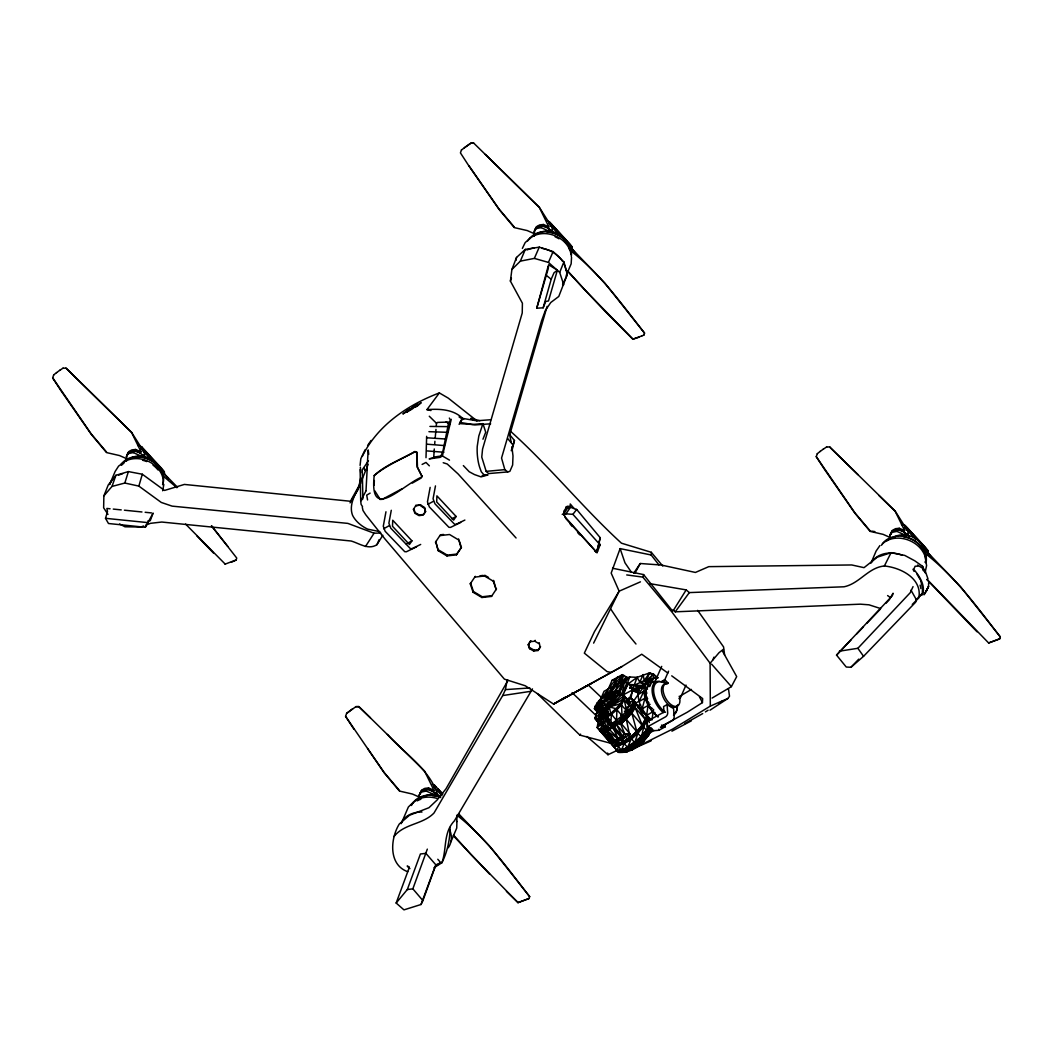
<?xml version="1.0" encoding="UTF-8"?>
<svg xmlns="http://www.w3.org/2000/svg" width="1053" height="1053" viewBox="0 0 1053 1053"><rect width="100%" height="100%" fill="white"/><g stroke="black" fill="none" stroke-linecap="round" stroke-linejoin="round"><path stroke-width="1.5" d="M606.752 729.071L602.592 731.151L611.319 741.154L618.085 738.798L624.218 738.337L613.596 726.399L613.596 725.306L619.664 721.726L630.115 734.02L620.915 740.351L613.136 743.392L602.592 731.151L600.013 730.821L617.045 750.473C630.839 749.131 642.225 737.811 649.425 726.623M426.004 457.686L426.649 436.324M598.604 709.959L595.959 714.303L595.34 718.949L602.079 726.662L604.488 726.478M351.544 501.373L184.367 484.433L164.531 490.448L142.313 474.232L128.387 471.586L115.909 475.285L108.248 484.946L103.865 495.897L103.642 507.809L107.998 514.417M416.633 452.145L417.199 467.111L421.924 476.232L417.475 467.163L416.949 452.395L414.882 451.474C401.456 459.424 385.451 464.86 374.197 475.561C369.129 522.762 401.93 485.249 421.858 477.009M456.923 821.261L456.726 828.079L450.947 841.702M607.686 720.581L610.766 724.201C618.651 718.923 628.154 712.512 630.01 702.588L628.404 700.89L628.496 697.955M928.641 583.007L928.522 586.56L924.034 594.84M366.01 490.79L367.168 469.138M374.157 485.236L374.341 480.51M449.986 827.395C450.065 839.623 447.38 851.811 441.891 862.762L433.81 867.869M658.875 564.842L651.162 554.984L651.307 552.312L621.441 543.177C582.757 507.783 549.429 466.11 510.205 430.993M571.542 257.301L571.16 263.816L566.224 275.452M663.574 725.109L687.254 712.236L702.43 702.614L702.667 698.573L671.722 675.842M610.766 724.201L611.385 714.395C615.11 708.221 622.547 703.891 623.415 696.27L618.69 690.926C608.476 691.65 597.42 698.626 594.471 708.669L596.867 711.354C605.133 710.117 613.478 703.18 615.742 695.085L613.333 692.4L610.898 692.584L597.999 709.63L595.55 709.814L594.471 708.669L614.425 693.545L613.333 692.4L595.55 709.814L599.315 711.17L597.999 709.63L609.055 702.364L612.109 698.942L614.425 693.545L615.742 695.085L594.892 706.379L596.867 711.354L594.471 708.669M434.284 448.96L433.744 457.107L442.036 455.831M366.984 469.862L368.208 449.921L368.721 454.369M565.171 517.062L597.117 552.825L565.764 518.497L563.671 513.64L563.842 511.205L567.212 506.256L570.397 506.519L570.239 503.966L574.214 508.678M922.217 594.787L922.546 587.956L920.717 580.664M436.258 426.478L436.482 423.293L437.574 422.411L448.775 422.069L442.958 451.053L441.089 455.646M617.874 741.838L618.085 738.798L612.596 726.28C608.213 722.898 602.013 716.277 606.541 710.538L605.317 709.419L600.605 712.025C596.314 718.554 602.5 725.148 606.831 729.663L614.544 740.048L617.874 741.838L613.517 740.456L602.592 731.151L606.528 730.282L606.554 728.715L606.831 729.663L609.911 729.308L616.874 724.977L619.664 721.726L626.074 737.021L621.941 735.81L616.874 724.977L613.596 725.306M144.748 456.752L144.274 452.382L131.586 432.349L65.997 368.129L63.009 368.247M434.665 444.353L434.915 441.286M437.679 795.226C430.466 769.756 404.405 753.593 387.412 734.415M552.522 231.778L552.062 227.409L539.36 207.362L473.771 143.155L470.849 143.129L461.451 149.974M600.671 700.206L603.58 696.625L605.304 705.602L610.371 703.904L609.055 702.364L599.828 699.85L599.71 701.39L610.108 686.293M908.357 535.556L907.883 531.186L895.182 511.139L829.606 446.933L858.09 474.732M563.5 514.43L567.383 508.309L570.502 507.256L576.675 509.455L600.184 537.675L597.393 549.956L595.485 551.088M435.179 438.206L435.981 429.4M599.776 717.962L599.025 717.251L607.66 711.854L606.265 715.908L608.055 720.463L609.463 720.831L609.832 720.041L607.041 716.29L608.252 712.539L606.541 710.538L599.526 714.618L601.289 715.948C604.501 725.793 613.32 733.849 620.915 740.351M607.015 720.515L607.897 717.764L609.463 720.831L605.185 717.185L599.618 719.989L604.225 722.661L607.015 720.515L611.424 727.123L620.809 736.587L624.218 738.337M630.997 698.31L632.708 687.899L638.763 690.294M641.448 687.57L632.59 688.925L632.708 687.899L629.562 687.714M507.757 471.928L488.579 473.574L486.183 471.362L481.761 457.094L482.564 449.078L522.235 312.991L522.406 303.225L510.402 281.112L511.89 269.489L516.523 257.445L525.302 249.416L539.268 247.152L553.115 251.601L563.908 261.894L567.291 274.504L558.774 296.472L550.798 302.487L545.388 310.398L541.597 320.744L501.544 458.068L504.835 469.638L507.757 471.928L509.876 471.336L512.64 465.018L512.995 455.91L511.903 446.854M422.003 475.995L421.108 478.075L412.342 483.09M597.393 549.956L600.184 537.675M651.662 728.386C647.187 741.286 633.077 753.645 618.637 752.342L616.071 749.591M360.758 477.654L358.283 489.29L350.057 502.886M516.036 260.288L516.523 257.445M508.046 680.317L445.998 788.802L437.166 799.951L428.94 807.717L409.512 815.246L399.311 823.986C390.176 838.675 388.386 864.921 407.748 871.7M394.019 836.503C404.234 823.472 422.779 824.683 434.007 813.008L502.689 695.559L505.427 689.623L507.112 680.277M619.401 722.792L630.523 711.723L633.129 700.166L634.656 701.943L631.839 713.263L620.73 724.346M636.789 740.364L641.409 737.034L645.686 718.501L647.595 717.054L650.162 720.055M608.463 736.81L612.57 745.261C627.509 743.102 642.58 730.479 646.555 715.843L633.998 701.403L647.595 717.054L649.372 722.503M641.58 735.797L646.884 730.835L647.595 717.054M651.702 728.65L651.28 731.006L643.883 739.627M162.675 490.777L163.834 484.433M385.964 511.771L383.279 526.25L385.161 531.304L404.747 551.693L406.392 551.759L416.527 546.836M391.282 510.284L388.886 523.157L390.781 528.198L410.354 548.6L411.999 548.652L420.687 544.44M430.15 487.394L427.465 501.873L429.348 506.927L448.933 527.316L450.579 527.382L460.701 522.459M435.468 485.907L433.073 498.78L434.968 503.821L454.541 524.223L456.186 524.276L464.873 520.064M598.762 710.959L595.959 714.303L595.34 718.949L602.079 726.662L600.947 721.937M614.834 696.481L621.875 694.664L624.877 696.56C623.152 706.023 614.281 712.315 606.778 717.422M605.975 710.235L621.875 694.664L624.455 681.62L618.44 694.927L605.765 711.696M449.42 423.767L450.236 419.726L449.328 418.08M925.192 572.108L926.587 565.566L925.455 558.63M613.136 743.392L603.632 732.283L609.911 729.308L611.714 725.859M599.618 719.989L601.855 723.898L609.213 728.492L616.874 724.977L624.363 733.954L630.115 734.02M511.231 450.723L514.469 440.483L509.455 434.428M512.245 449.631L514.469 440.483M633.709 573.214L640.25 563.5L661.179 565.027L695.414 572.45L708.774 566.646L851.732 564.961L864.026 567.659L877.254 557.195L891.062 552.68L904.724 555.405L914.781 560.801L922.599 566.356L923.27 570.581M631.734 708.432L630.378 713.671L626.351 719.462L630.181 737.666L625.034 740.272M429.15 458.911L440.18 457.344L442.378 455.949L451.263 419.318M646.2 684.266L646.792 682.068L653.505 674.144L657.914 677.79L653.808 677.684L646.792 682.068L644.199 680.62L634.143 685.279L629.694 685.069M147.92 520.919L150.263 520.656L153.106 513.087L145.314 527.29L108.485 523.512L105.511 518.326L107.498 511.6L106.879 508.441L110.065 508.77M135.324 450.684L135.64 449.473L141.023 451.79L140.391 453.132L135.324 450.684L131.638 450.829L128.427 452.316L126.794 455.436L128.729 451.658L131.928 449.881L135.64 449.473M543.427 224.5L539.702 224.908L536.504 226.685L534.569 230.449L536.201 227.343L539.412 225.855L543.098 225.711L543.427 224.5L548.797 226.816L548.165 228.159A8.595 6.726 24.2 0 1 549.837 230.041M428.571 787.96L424.846 788.368L421.661 790.132L419.713 793.909L421.345 790.803L424.57 789.316L428.242 789.171L428.571 787.96L433.941 790.276L433.309 791.619A8.595 6.726 24.2 0 1 434.981 793.488M899.249 528.277L895.524 528.685L892.339 530.449L890.39 534.226L892.023 531.12L895.247 529.633L898.92 529.488L899.249 528.277L904.619 530.594L903.987 531.936A8.595 6.726 24.2 0 1 906.251 534.845M602.184 697.415L599.71 701.39L604.04 691.308L623.021 680.843L626.904 682.949L621.875 694.664L624.877 696.56L629.378 705.971L624.245 699.955L622.81 699.495L621.454 704.536L622.073 715.632L615.873 708.669L606.791 706.194M623.021 680.843L619.875 692.308L614.649 693.94L618.69 690.926L623.021 680.843L615.255 691.176L613.333 692.4L618.69 690.926M543.151 307.805L551.193 279.269L553.996 272.819L557.392 270.147L548.587 264.751L548.297 268.397L536.74 308.213L543.151 307.805L545.783 301.408L548.495 300.961L557.392 270.147M651.162 554.984L620.112 548.613L611.174 573.095L619.138 591.194L593.616 643.12M548.126 266.317L536.74 308.213M441.891 862.762C447.038 848.692 443.01 832.752 454.396 820.853L532.476 688.899M919.348 596.261L916.36 599.71L915.636 602.198L863.565 656.309L850.969 667.286L846.257 667.036L836.53 655.098L892.312 595.735L893.049 593.234L889.259 599.789L885.902 603.316M913.043 586.626L910.266 592.668L857.866 648.293L839.373 651.188M380.844 533.015L374.065 533.213L347.859 523.394L172.139 506.138L161.293 502.452L138.851 486.104L142.313 474.232M547.126 306.344L509.705 434.968L511.231 442.497M434.007 869.33L421.016 904.501L403.957 909.871L396.165 903.026L408.564 869.475L409.288 866.974L407.248 865.948M600.052 545.072L597.551 551.43L596.116 552.22L598.617 545.875L600.052 545.072L599.039 541.979M643.896 335.117L644.528 333.09L604.883 283.112L567.896 244.572M458.766 813.943L490.027 846.573L529.672 896.551L529.04 898.578L517.958 902.645L470.717 854.207L453.58 835.161M923.718 548.35L960.718 586.89L1000.35 636.868L999.718 638.895L988.635 642.975L927.009 579.321M103.865 495.897L112 486.433L124.833 483.037L128.387 471.586M600.565 720.37L596.946 720.634L595.353 717.527L595.972 715.553M651.123 740.825L632.524 749.038L672.775 729.018L710.314 706.115L710.104 663.258L672.13 612.28L642.804 577.097L643.594 574.596L612.543 568.225M643.475 722.569C639.632 735.139 626.443 744.984 613.609 746.472L615.307 744.8C628.128 743.471 638.605 732.809 645.002 722.226L646.832 721.213L645.686 718.501M647.937 727.781C645.937 737.087 637.236 742.431 632.09 749.881L628.088 750.486M459.055 416.922L462.07 418.831L460.306 423.648L472.323 424.451L482.945 423.661L478.799 436.06L477.22 446.485A21.995 7.292 86.2 0 0 479.707 467.427L481.287 471.797L484.196 475.074L487.723 475.021L481.024 476.877L474.455 474.561L469.256 471.77L463.346 465.597M365.904 491.08L360.705 501.017L360.126 469.599M427.321 849.126L412.855 888.837L422.911 900.605L421.016 904.501M510.402 281.112L511.442 278.045M923.033 569.607L923.336 568.712L917.532 565.066M112 486.433L115.909 475.285M598.96 702.338L599.828 699.85M126.939 458.832L119.502 455.554L106.524 452.579L91.256 434.297L61.061 390.834L52.65 377.856L53.742 374.789M461.53 149.816L460.424 152.869L468.835 165.847L499.03 209.323L514.298 227.606L527.277 230.581L534.713 233.858M353.979 729.308L345.568 716.33L346.674 713.276L352.689 708.735M890.535 537.635L883.098 534.358L870.133 531.383L854.852 513.101L824.67 469.625L816.246 456.647L817.352 453.593M422.911 900.605L435.876 864.882L440.786 862.723L437.785 859.261M396.165 903.026L407.3 889.561L420.41 853.996L425.886 853.351L435.876 864.882L434.665 868.133M627.219 683.608L629.707 677L637.131 677.342L649.53 672.893L653.505 674.144L653.808 677.684L649.675 686.582L647.477 682.541L641.606 685.858L638.802 689.096C636.012 700.811 642.962 712.868 651.86 720.107L653.597 709.446M635.459 686.753L641.277 687.978L634.143 685.279L637.131 677.342L639.842 682.173L644.502 684.858M482.958 439.219L485.723 432.204L482.945 423.661M651.294 728.531L648.411 735.757L643.975 739.772M563.724 284.718L559.696 272.411L563.908 261.894M361.455 481.01L368.181 464.268M145.314 527.29L146.472 524.473M651.873 674.802L649.53 672.893L646.279 680.738L646.792 682.068M511.89 269.489L520.366 261.131L525.302 249.416M632.59 688.925L634.34 684.766L640.027 687.004M413.447 509.362L413.724 508.731L415.198 512.679L419.305 515.009L423.424 514.456L425.596 511.534L424.504 507.546L420.608 504.94L415.948 505.361L413.447 509.362L414.935 513.298L419.041 515.628L423.161 515.075L425.596 511.534M415.948 505.361L415.685 505.98L420.608 504.94M425.333 512.153L424.504 507.546M438.259 550.745L435.731 541.558L438.259 550.745L446.959 555.931L456.423 554.839L461.425 547.349L459.055 540.334M446.959 555.931L447.288 555.142L456.752 554.062L461.425 547.349M461.096 548.126L458.581 538.939M533.7 651.017L534.068 650.135L538.399 649.622L540.531 646.581L538.03 650.504L533.7 651.017L529.593 648.687L528.211 644.818L530.712 640.803L528.211 644.818M610.345 725.175L611.543 722.345M628.957 737.863L624.784 742.141L618.032 746.156L621.454 750.17L624.784 742.141L623.745 740.917L623.165 742.273L618.216 743.3L619.256 744.524L617.045 750.473L597.156 727.491L597.92 723.332L599.447 725.122M459.674 422.964L462.464 418.37L476.693 420.792L490.83 419.713M459.095 424.346L462.464 418.37M456.423 554.839L456.752 554.062M470.27 583.81L470.586 583.072L473.442 591.536L482.235 596.761L491.804 595.669L491.488 596.419L481.905 597.499L473.126 592.286L470.27 583.81L475.285 576.333L474.969 577.083L484.459 575.978L493.278 581.164L496.187 589.627L493.594 580.414L493.278 581.164M473.126 592.286L473.442 591.536M484.459 575.978L484.788 575.241L488.553 577.452M481.905 597.499L482.235 596.761M401.193 823.67L408.38 806.993L413.316 802.241M529.593 648.687L528.58 643.936M530.343 641.685L534.779 641.198L535.148 640.316M540.15 647.463L539.215 642.699M538.03 650.504L538.399 649.622M712.802 659.955L713.987 657.138M870.976 563.158L876.109 551.048L879.926 545.533M624.784 683.173L627.246 677.448L622.349 674.631L612.083 680.304L604.975 696.849L607.713 695.046M597.999 709.63L602.737 709.696L601.421 708.156L607.476 694.072M621.165 676.237L617.216 677.461L610.437 693.256L615.255 691.176L622.349 674.631L604.975 696.849L606.646 694.993M605.738 715.382L611.806 701.245M620.73 682.581L623.797 675.421L610.437 693.256L610.898 692.584M623.784 682.489L626.245 676.75L621.138 682.805M628.404 700.89L632.656 690.965M559.696 272.411L548.442 262.408L553.115 251.601M146.393 524.907L150.5 523.328L161.767 522.038L351.189 541.018C359.428 543.453 368.484 550.271 376.935 544.677L379.146 539.623M520.366 261.131L534.345 258.393L539.268 247.152M660.955 681.778L664.825 679.698L668.576 671.169M678.935 698.652L680.37 697.876L686.003 685.082M654.242 683.318L661.705 666.378M126.531 461.03L126.886 455.08L129.466 451.855L134.073 450.881L139.154 452.421L145.854 457.45M534.305 236.056L534.674 230.107L537.241 226.882L541.847 225.908L546.928 227.435L553.628 232.476M419.331 798.082L419.081 795.239L422.385 790.342L426.991 789.355L432.072 790.895L438.785 795.923M890.009 538.412L889.759 535.556L893.062 530.659L897.682 529.685L902.75 531.212L909.463 536.24M650.728 727.676L643.765 741.022L640.224 743.471M185.578 524.078L225.105 564.013M567.238 270.99L604.58 310.806L632.814 339.198L638.974 337.21M517.958 902.645L529.106 898.42M988.635 642.975L999.784 638.75M52.65 377.856L91.335 434.126L106.577 452.092M65.997 368.129L131.599 432.48L141.023 451.79M126.149 456.752L129.466 451.855M137.877 445.498L141.576 446.709L140.773 448.499L153.462 462.07M141.576 446.709L161.899 468.677L164.321 471.731L163.505 473.521L161.096 470.467M473.771 143.155L470.783 143.274L464.294 147.723M533.924 231.778L537.241 226.882M548.547 223.526L549.35 221.735L546.889 220.919M345.568 716.33L384.174 772.784L399.456 791.066L412.421 794.041L419.857 797.318M355.927 706.734L358.915 706.616L424.517 770.967L433.941 790.276M571.292 248.547L572.095 246.757L569.673 243.704L549.35 221.735M419.081 795.239L422.385 790.342M433.691 786.986L434.494 785.196L432.033 784.38M644.449 333.248L644.528 333.09C621.704 304.093 600.105 273.411 570.594 250.746M529.672 896.551L529.606 896.708C507.243 867.948 485.907 837.596 456.831 815.18M816.246 456.647L854.931 512.929L870.173 530.896M889.759 535.556L893.062 530.659M901.486 524.289L905.172 525.513L904.369 527.303L915.978 539.676M905.172 525.513L925.508 547.468L927.917 550.535L927.114 552.325L921.428 545.665M1000.35 636.868L1000.284 637.026C977.474 607.344 955.176 576.583 925.337 553.549L924.81 554.51M128.703 453.527L133.31 452.566L134.073 450.881M536.477 228.554L541.084 227.593L541.847 225.908M421.634 792.014L426.228 791.04L426.991 789.355M605.317 709.419L601.289 715.948L602.829 710.867L603.593 711.71L605.317 709.419L601.724 713.473L600.605 712.025M892.312 532.331L896.906 531.357L897.682 529.685M924.995 562.276L925.771 560.591M562.565 284.823L567.291 274.504M634.92 573.227L640.25 563.5M650.096 583.678L686.174 589.904L689.32 592.589L844.045 586.784C859.617 583.599 868.146 567.554 884.375 565.974L891.062 552.68M365.088 449.802L360.824 458.726L360.087 465.413M522.367 248.403L525.144 242.638L530.028 238.189M607.423 717.027L605.185 717.185L609.213 728.492L606.725 729.518L605.896 731.216L613.517 740.456L616.347 742.378L611.319 741.154M627.338 714.697L630.523 711.723L633.893 706.102L632.366 704.325L625.034 717.922L619.256 722.082M620.572 724.306L630.378 713.671L633.393 708.656L632.063 707.116L634.011 703.233M629.273 703.088L633.129 700.166L633.893 706.102L629.049 712.131L625.469 719.225L619.427 724.451L623.363 718.804M607.897 717.764L606.62 717.093L607.041 716.29L603.606 714.724L604.106 712.078L607.002 715.092L606.265 715.908L605.264 713.078M351.07 500.109L360.784 482.564C356.506 492.659 348.24 503.742 352.544 515.272A21.995 13.084 31.2 0 0 367.721 529.159L379.87 531.66M362.298 456.383C377.277 425.491 407.906 404.773 439.351 392.927L448.223 398.1L476.996 420.924M926.14 559.446L925.337 553.549M621.875 694.664L628.141 683.515L626.904 682.949M624.877 696.56L623.415 696.27L626.588 710.564L620.151 703.852L616.94 709.604L616.518 720.423L610.595 713.21L608.779 703.746M379.896 499.425L382.252 499.346L401.877 488.855M640.171 727.373L637.078 732.783L631.208 738.877L627.641 747.498L624.205 743.497L631.037 738.021L636.051 731.572L642.422 725.609L634.064 704.944L635.973 703.483L645.792 720.002L641.922 724.819M640.948 726.03L641.988 727.241L643.462 726.833L646.884 730.835L645.423 731.243L641.54 737.982L635.657 744.076L626.851 752.145L618.637 752.342L616.65 750.262M624.126 682.713L627.246 677.448M646.832 721.213L643.462 726.833L637.973 733.033L634.643 742.891L629.497 745.498M650.438 727.82L638.026 745.985L632.669 748.512L632.09 749.881L629.233 749.367L623.06 752.026L618.058 751.671L619.756 749.999C632.577 748.67 643.054 738.008 649.451 727.426C645.739 739.561 632.326 745.59 623.113 752.408M651.017 728.492L643.001 738.903L629.233 749.367L629.233 747.327L633.432 743.089M924.692 593.813L927.074 589.93M376.935 544.677L382.831 535.24M670.577 610.24L673.459 610.279L686.174 589.904M614.333 695.901L616.439 692.571L619.875 692.308L613.741 693.769M365.47 546.52L374.065 533.213M411.934 540.847L409.446 544.493L392.506 526.303L392.73 520.235L411.934 540.847L406.313 543.953M456.12 516.47L453.632 520.116L436.692 501.926L436.916 495.858L456.12 516.47L451.908 518.8M619.151 722.503L628.996 709.933L630.523 711.723L627.088 714.355M367.602 445.498L371.09 440.444M649.53 672.893L644.199 680.62L646.542 682.528M491.488 596.419L496.503 588.877M563.803 515.049L565.948 513.838L570.502 507.256M416.949 452.395L415.198 451.737C401.469 458.99 385.49 465.979 374.197 475.561M435.402 542.334L440.404 534.819L443.563 534.463M606.844 729.321L603.632 732.283L606.528 730.282L605.896 731.216L614.544 740.048M633.656 701.008L639.039 693.269L631.932 690.465L638.092 692.032M368.445 460.793L362.245 469.809L362.903 498.78L361.074 500.491M709.998 710.196L727.913 698.455L729.518 696.23L728.479 688.925M439.351 392.927L426.939 409.63L430.967 410.538M673.459 610.279L675.236 611.819L689.32 592.589M537.333 693.624L579.874 735.112L580.572 734.152M601.013 724.569L597.156 727.491L600.671 731.361L605.488 726.688M712.078 698.073L731.387 686.648L736.692 676.605L722.542 651.241M608.397 688.899L617.216 677.461M565.948 513.838L572.898 514.325L576.675 509.455M710.104 663.258L719.015 652.702L723.49 649.214M613.596 726.399L617.663 723.056M919.94 595.972L921.507 594.037M612.188 727.32L623.508 716.132L636.933 731.822L631.155 735.968M641.501 735.678L644.436 732.361M625.469 681.436L629.707 677L625.772 678.224M836.53 655.098L851.114 639.79M856.721 633.906L863.46 626.851M866.83 623.323L880.282 609.2M850.969 667.286L858.761 659.125M606.41 714.408L608.252 712.539L607.173 713.131L607.66 711.854L606.62 712.499M606.62 717.185L615.873 708.669M602.579 726.201L599.144 729.584L606.041 728.202M627.72 701.456L631.142 698.073L634.656 701.943L631.142 698.073L632.669 699.863M603.698 731.23L602 732.901L604.935 732.704M598.222 720.252L595.34 718.949L596.893 719.133L599.157 716.909M648.174 683.16L653.808 677.684L656.19 679.251M416.027 404.747L406.603 412.263L412.355 408.933L417.844 404.155L404.023 413.355M653.505 674.144L646.279 680.738L644.199 680.62L643.146 674.525L639.842 682.173L647.384 684.055M410.209 409.235L409.09 410.13M417.436 405.971L421.147 402.654L414.921 407.221L417.185 406.089M616.4 724.648L619.664 721.726M619.309 721.858L621.731 719.765M638.105 738.89L641.409 737.034L636.051 731.572L636.933 731.822L631.839 713.263L635.222 707.655L635.973 703.483L633.524 703.22M639.855 743.365L642.87 740.772L643.765 741.022L643.001 738.903L640.514 736.797C635.472 744.471 627.825 750.657 618.637 752.342M912.267 604.435L918.848 597.893C922.375 578.347 900.67 567.606 884.375 565.974M624.363 733.954L618.085 738.798L606.831 730.703L606.725 729.518M623.745 740.917L619.256 744.524L613.609 746.472M627.088 747.038L622.481 751.355L629.233 747.327L628.22 746.143M53.677 374.947L56.586 372.551M346.595 713.434L355.993 706.589L358.915 706.616M817.286 453.751L820.195 451.355M595.353 717.527L623.415 696.27M606.317 718.988L607.252 718.291M628.022 683.976L637.131 677.342M56.52 372.696L59.758 370.261M408.064 410.104L406.366 411.618L408.222 410.631M820.129 451.5L823.367 449.065M124.096 462.162L118.62 466.084L115.132 471.494L109.578 484.577A25.654 20.428 23 0 1 113.066 479.181M362.311 507.362L362.982 510.468L365.707 514.693L385.201 539.268L504.4 679.146L525.223 685.753L553.588 704.062L565.961 696.77M718.87 703.365L722.858 700.693M606.502 715.908L610.595 713.21M610.911 725.833L616.742 721.989L616.216 719.265M626.245 739.272L628.746 737.626M630.721 744.497L633.222 742.852M633.972 747.669L636.565 745.958M59.692 370.406L63.075 368.102M823.288 449.21L826.671 446.906M408.077 410.091L410.578 408.656M640.606 742.194L642.87 740.772M691.466 689.439L680.554 695.796M435.981 865.724L440.786 862.723M560.525 700.416L622.02 666.496L641.738 654.229L667.813 673.025M702.72 713.579L684.819 723.582M705.418 711.907L708.116 710.222M370.116 493.12L366.707 495.16L367.563 499.938M408.353 409.604L402.878 413.947L403.76 413.513M648.503 733.586L653.979 730.506M582.191 688.491L591.273 683.45L553.588 704.062L622.02 666.496M383.621 528.777L389.228 525.671M427.808 504.4L433.415 501.294M570.397 506.519L565.777 507.059M562.236 514.43L563.671 513.64M595.959 714.303L622.81 699.495M626.548 707.537L632.366 704.325M634.077 703.944L639.421 700.995M632.063 707.116L633.893 706.102M607.318 721.423L609.832 720.041M665.285 726.754L660.415 727.175L671.932 720.831A3.251 2.08 -58.7 0 0 674.17 716.83L673.565 708.577L667.075 704.641L663.587 706.563L663.995 712.065L647.161 721.344L647.569 726.754L654.045 730.69L658.915 730.269L665.285 726.754L665.206 725.688L661.495 725.122M647.569 726.754L665.443 716.896A3.251 2.08 -58.7 0 0 667.694 712.894L667.075 704.641M617.716 750.131L607.989 754.725L586.863 736.468M661.376 727.807L665.206 725.688M664.825 679.698L668.26 683.252L666.667 684.108L663.39 680.475M671.946 731.177L691.373 720.818M631.839 690.307L623.258 694.862L630.01 702.588L623.258 694.862L628.141 683.515L632.248 688.346M650.122 704.365L642.172 708.774L644.976 698.192L643.791 691.281L644.673 685.779L647.477 682.541L655.848 681.304M596.946 720.634L599.196 719.462M422.108 464.426L425.991 462.451L429.361 465.847M596.788 703.286L612.109 698.942L615.307 697.376L613.991 695.849M641.672 335.973L632.814 339.198M231.133 562.341L236.122 560.091L236.754 558.077L211.561 525.789M727.913 698.455L710.314 706.115M641.606 336.131L643.962 334.972M236.188 559.946L225.026 564.171M640.435 581.848L619.138 591.194L594.497 631.576L584.336 653.136L607.041 671.59L610.924 672.433M609.055 702.364L613.425 700.482L612.109 698.942M630.418 686.372L634.34 684.766L628.43 684.424M143.656 525.96L140.918 527.013L124.978 526.79L119.581 523.946M645.963 684.226L641.606 685.858L644.475 685.529M648.872 683.134L651.781 682.041L654.361 683.213M618.058 751.671L623.705 749.71L622.692 748.525M612.083 680.304L616.031 679.067M600.144 709.525L620.151 703.852M624.376 711.236L628.996 709.933M646.924 736.179L648.411 735.757L648.49 732.704L645.423 731.243M618.664 683.226L621.56 682.423M429.716 458.674L434.349 457.555M601.421 708.156L606.62 707.142L605.304 705.602M502.689 695.559L531.265 691.255M407.3 889.561L412.855 888.837M629.865 688.267L632.708 687.899L636.894 690.202M480.036 575.78L483.195 575.412M636.13 705.457L640.685 704.918M440.075 535.595L449.552 534.516L458.252 539.715M482.195 475.548L487.723 475.021M486.183 471.362L504.835 469.638M596.893 719.133L599.17 718.962M505.427 689.623L529.843 687.938M675.236 611.819L860.354 604.172L868.988 604.817L880.703 608.581M917.834 566.132L915.136 566.238L913.767 569.331C919.506 576.188 925.166 584.481 922.862 594.037L919.848 596.077M490.645 423.806L474.929 424.938L460.701 422.516M429.927 426.426L448.736 426.636M826.605 447.051L829.606 446.933M426.939 409.63C439.983 408.696 454.225 409.209 463.675 419.423M634.143 685.279L644.225 685.503M428.94 431.677L447.973 432.335M426.597 437.772L445.709 439.009M427.097 444.208L444.55 445.59M427.163 450.921L443.905 452.25M594.984 551.206L597.551 551.43M113.263 509.086L121.227 509.889M124.412 510.205L141.958 511.969M145.143 512.284L151.514 512.929M105.511 518.326L148.078 522.643M626.719 574.938L642.804 577.097M871.739 531.133L874.872 531.62M638.908 690.65L632.063 689.439L638.118 691.821M647.74 698.718L644.976 698.192L639.118 701.495L643.791 691.281L646.818 693.361L644.673 685.779L638.802 689.096L647.477 682.541L647.49 687.451M124.833 483.037L138.851 486.104M637.947 707.906L642.685 708.959M655.071 712.578L652.518 711.999L646.647 715.303L648.043 705.457L644.976 698.192L649.096 703.141M479.839 420.739L470.704 418.344L473.258 419.936M579.874 735.112L612.004 743.589M620.717 715.369L623.508 716.132M534.345 258.393L548.442 262.408M655.453 677.066L657.914 677.79M443.208 462.728L447.222 463.991L458.094 473.942L516.062 537.978M541.084 227.593L549.719 231.515M896.906 531.357L905.541 535.279M133.31 452.566L141.944 456.489M426.228 791.04L434.863 794.962M902.013 524.657L904.909 525.605L907.581 528.198L925.008 547.389L927.272 550.206L927.64 553.97M612.596 726.28L613.938 726.767L620.809 736.587M646.424 717.751L649.043 718.975L645.607 714.974M449.486 460.135L442.378 455.949M543.098 225.711L548.165 228.159M898.92 529.488L903.987 531.936M428.242 789.171L433.309 791.619M529.975 647.806L534.068 650.135M599.025 717.251L601.987 718.936L603.606 714.724L604.225 722.661L601.855 723.898L600.171 719.962M534.779 641.198L538.833 643.58M438.588 549.969L447.288 555.142M420.344 505.558L424.241 508.165M652.478 708.643L648.043 705.457L652.518 711.999L657.73 716.79M887.6 595.564L889.982 597.301M640.816 710.749L644.568 713.75M546.152 275.215L551.193 279.269M176.878 487.697L162.82 475.732M380.054 499.135L374.723 490.751M446.182 421.792L449.631 424.688M407.458 866.487L409.933 868.607M160.122 469.546L177.549 487.355M588.219 685.016L600.934 697.033M572.108 692.65L596.301 715.724M358.849 706.76L370.472 717.87M549.508 224.447L560.157 235.898M632.879 339.04L585.573 290.746L568.436 271.7M434.494 785.196L442.839 793.962M434.652 787.907L442.023 795.752M506.427 891.325L518.023 902.5M878.86 495.423L895.195 511.284L904.619 530.594M549.087 221.828L551.746 224.421M141.313 446.814L163.676 471.415M434.231 785.288L436.008 787.012M429.282 416.225L436.482 423.293M485.328 154.409L539.373 207.507L548.797 226.816M977.039 631.8L926.837 579.571M196.806 535.78L213.443 552.996M606.62 717.093L604.791 715.184L604.251 717.435L611.424 727.123M489.724 874.266L453.264 835.661M552.838 225.618L570.687 245.494M564.513 240.689L568.87 245.494M437.982 789.079L442.339 793.87M906.33 533.595L908.765 536.319M550.495 229.817L552.93 232.542M142.721 454.791L145.156 457.515M435.652 793.278L438.074 796.002M572.898 514.325L598.42 542.966M646.687 716.185L649.938 719.844M570.147 524.052L572.266 526.447M577.57 532.449L579.69 534.858M711.591 664.127L731.387 686.648M633.998 701.403L646.555 715.843M647.503 689.096L644.673 685.779L637.934 694.585L643.791 691.281L647.082 697.481M645.792 720.002L635.222 707.655L633.393 708.656L633.064 706.023M643.962 721.015L645.002 722.226M642.422 725.609L631.839 713.263L630.378 713.671L629.049 712.131M630.01 736.797L636.236 744.761L638.026 745.985L637.855 745.103M616.742 721.989L618.282 723.78M626.996 733.967L630.181 737.666M621.059 739.811L623.165 742.273L622.52 739.193M603.566 729.268L605.093 731.045L600.671 731.361L600.618 729.005M614.873 742.47L616.992 744.945L616.11 741.944M643.594 574.596L672.63 611.135M616.439 692.571L618.44 694.927M514.351 227.119L499.109 209.152L468.901 165.703M399.495 790.566L384.253 772.612L367.589 748.525M651.307 552.312L662.745 566.04M507.691 438.561L512.706 444.629M635.973 644.015L625.732 631.629L610.793 609.108M211.495 525.947L227.764 546.375M917.058 574.319L920.348 579.795M926.522 550.916L931.984 557.866M570.687 247.139L576.162 254.089M458.568 814.074L461.306 817.549M162.912 472.113L168.388 479.062M602 723.293L606.831 729.663M697.639 610.358L723.569 646.911L724.622 655.005M857.866 648.293L863.565 656.309M631.3 572.055L624.982 562.828L620.112 548.613M362.522 506.625L361.113 504.413L360.705 501.017M680.37 697.876L679.317 696.191A12.702 6.766 61.8 0 1 674.723 706.366A12.702 6.766 61.8 0 1 663.666 693.44A12.702 6.766 61.8 0 1 668.26 683.252M911.003 590.18L916.36 599.71M912.977 569.265L914.083 571.41M699.468 696.823L702.43 702.614M925.376 571.41L927.996 578.913M922.599 566.356L925.39 573.095M363.864 467.927L364.904 470.454M923.336 568.712L924.337 571.384M604.04 730.558L604.317 731.308M925.139 555.747L925.811 558.208M920.111 585.113L920.901 588.588M607.673 753.04L607.989 754.725M927.917 550.535L928.338 554.799M572.095 246.757L572.516 251.022M571.45 246.428L571.7 248.942M164.321 471.731L164.597 474.574M360.718 472.705L360.363 467.163M658.836 729.202L658.915 730.269M925.495 556.234L925.679 559.143M161.372 471.902A19.599 15.321 24.3 0 0 148.802 458.081A19.599 15.321 24.3 0 0 130.23 458.358A21.6 17.203 23 0 1 152.619 461.517M663.416 712.631A18.796 10.017 61.8 0 1 652.241 692.374A18.796 10.017 61.8 0 1 659.836 681.396M677.158 706.932A18.796 10.017 61.8 0 1 673.486 715.079M118.541 475.245A25.654 20.428 23 0 1 122.556 473.758M121.095 464.439A23.956 19.072 23 0 1 148.763 461.504A23.956 19.072 23 0 1 163.044 484.604M665.509 712.302A17.848 9.516 61.8 0 1 653.61 690.031A17.848 9.516 61.8 0 1 665.509 683.766M677.408 706.036A17.848 9.516 61.8 0 1 673.92 713.776M658.401 716.869A18.796 10.017 61.8 0 1 650.254 707.787M649.543 706.51A18.796 10.017 61.8 0 1 649.543 685.266M886.981 540.716A22.495 17.914 23 0 1 889.456 539.044M890.812 538.359A22.495 17.914 23 0 1 895.353 536.938M903.724 536.819A22.495 17.914 23 0 1 923.692 551.272M881.493 545.283A24.087 19.191 23 0 1 909.7 538.149A24.087 19.191 23 0 1 926.021 562.75M871.581 562.315A26.707 21.271 23 0 1 902.013 555.155M882.467 543.835A24.93 19.862 23 0 1 909.7 540.597A24.93 19.862 23 0 1 926.048 562.539M677.724 704.812A12.702 6.766 61.8 0 1 665.193 700.943A12.702 6.766 61.8 0 1 663.916 684.463M411.447 805.492A24.087 19.191 23 0 1 440.588 797.292M456.726 815.746A24.087 19.191 23 0 1 456.541 821.893M417.212 800.859A24.087 19.191 23 0 1 420.858 799.24M153.712 462.293A21.6 17.203 23 0 1 161.425 472.165M121.016 464.623A23.14 18.427 23 0 1 149.565 459.477A23.14 18.427 23 0 1 162.57 484.591M527.698 240.887A23.956 19.072 23 0 1 552.667 234.911A23.956 19.072 23 0 1 571.029 254.576M121.635 465.15A23.14 18.427 23 0 1 123.899 463.188M142.563 460.253A23.14 18.427 23 0 1 146.696 461.569M153.001 465.097A23.14 18.427 23 0 1 158.016 469.967M529.488 238.715A23.14 18.427 23 0 1 556.155 233.884A23.14 18.427 23 0 1 571.292 256.406M536.53 234.174A21.6 17.203 23 0 1 540.768 232.621M547.112 232.055A21.6 17.203 23 0 1 568.515 245.402M569.133 246.771A21.6 17.203 23 0 1 570.002 249.587M526.921 249.982A25.654 20.428 23 0 1 533.937 248.074M541.65 248.232A25.654 20.428 23 0 1 552.233 251.878M553.615 252.681A25.654 20.428 23 0 1 562.499 261.223M563.947 263.75A25.654 20.428 23 0 1 565.987 270.384M555.115 236.78A23.14 18.427 23 0 1 558.972 238.807M401.232 822.919A26.707 21.271 23 0 1 421.99 812.034M449.473 829.343A26.707 21.271 23 0 1 448.249 847.783M411.065 805.137A24.93 19.862 23 0 1 436.745 798.332M418.844 798.753A22.495 17.914 23 0 1 427.005 795.752M432.375 795.594A22.495 17.914 23 0 1 440.509 797.542M423.161 796.845A19.599 15.321 24.3 0 1 440.47 796.055M893.839 537.162A19.599 15.321 24.3 0 1 915.426 538.452A19.599 15.321 24.3 0 1 925.139 556.234M538.004 233.384A19.599 15.321 24.3 0 1 568.738 245.533M569.146 246.928A19.599 15.321 24.3 0 1 569.515 249.732M928.522 586.56L926.245 591.088L928.522 586.56"/></g></svg>
